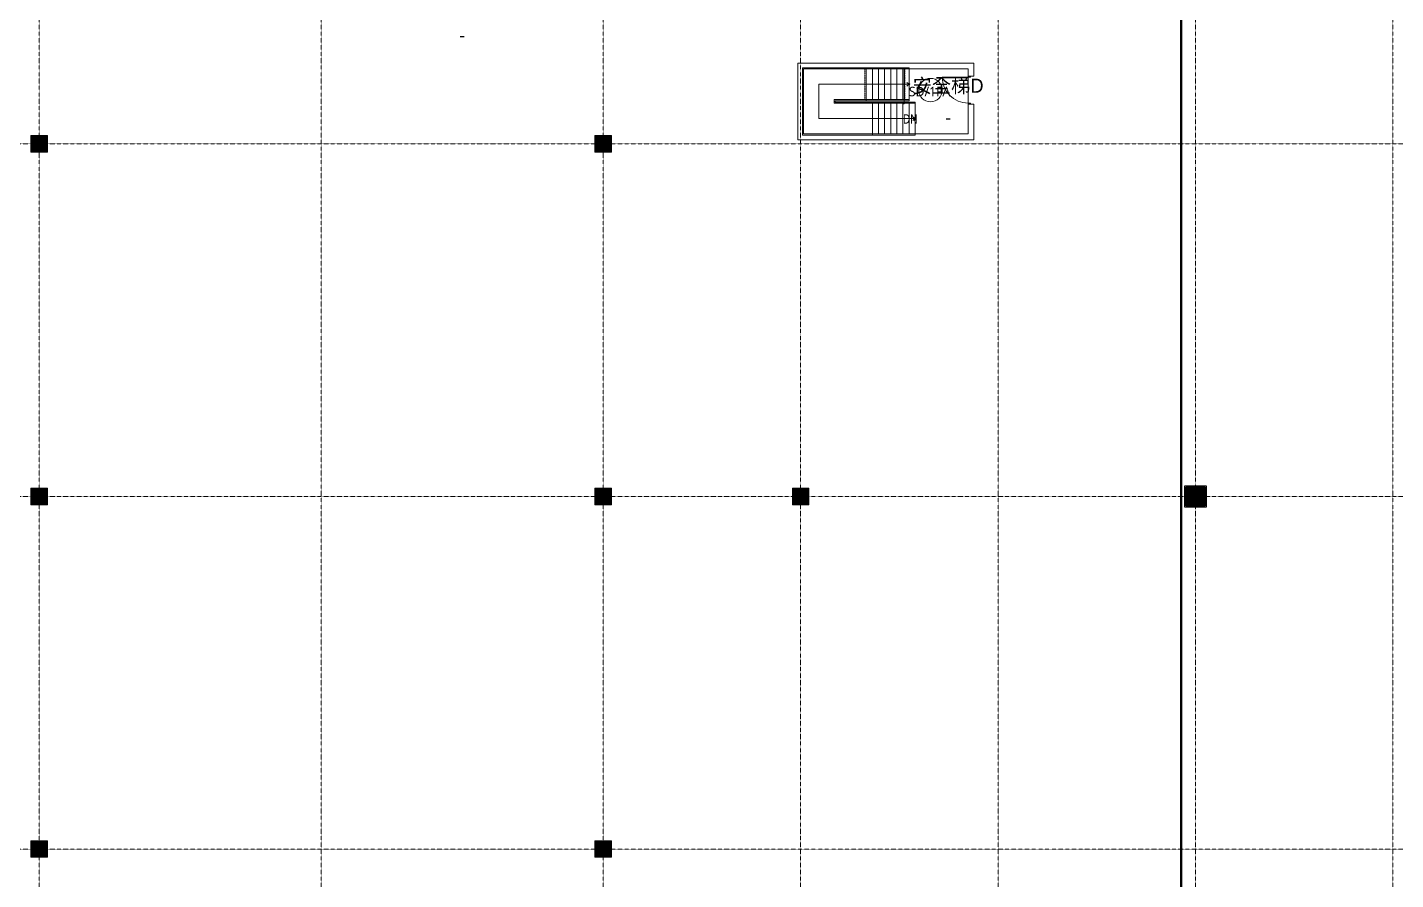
# Model space of a CAD drawing. Extents: x -32000 to 290600, y -29000 to 131250.
# Drawn here: x 126700 to 184915, y 13701 to 49955 of the extents above; entities that cross this region are included whole.
import ezdxf
from ezdxf.enums import TextEntityAlignment as Align

# ---------------------------------------------------------------- set-up
doc = ezdxf.new("R2010")
doc.units = 0
doc.header["$LTSCALE"] = 10
for name, pattern in [('H12PL3$0$JJP_三點線', [0.9, 0.3, -0.15, 0, -0.15, 0, -0.15, 0, -0.15]), ('H12PL3$0$JJP_虛線(退縮線、投影線、地下室範圍、非屬本工程、圖面分區)', [0.45, 0.3, -0.15]), ('XFM7P30ICA$0$H12PL3$0$JJP_三點線', [0.9, 0.3, -0.15, 0, -0.15, 0, -0.15, 0, -0.15]), ('XFM7P30ICA$0$H12PL3$0$JJP_虛線(退縮線、投影線、地下室範圍、非屬本工程、圖面分區)', [0.45, 0.3, -0.15])]:
    doc.linetypes.add(name, pattern=pattern)
for name, color, linetype in [('H12PL3$0$A-STRS', 252, 'Continuous'), ('H12PL3$0$A-TEXT', 252, 'Continuous'), ('H12PL3$0$A-WALL-IN', 252, 'Continuous'), ('H12PL3$0$A-ZONE', 252, 'Continuous'), ('H12PL3$0$Door', 252, 'Continuous'), ('H12PL3$0$S-COL', 252, 'Continuous'), ('H12PL3$0$S-GRID', 252, 'Continuous'), ('H12PL3$0$S-SLAB-SHOW', 252, 'Continuous'), ('XFDP30$0$A-W-P1S (50K)', 2, 'Continuous'), ('XFDP30$0$A-W-P2D (50K)', 2, 'Continuous'), ('XFM7P30ICA$0$H12PL3$0$A-STRS', 252, 'Continuous'), ('XFM7P30ICA$0$H12PL3$0$A-WALL-IN', 252, 'Continuous'), ('XFM7P30ICA$0$H12PL3$0$D label', 252, 'Continuous'), ('XFM7P30ICA$0$H12PL3$0$Door', 252, 'Continuous'), ('XFM7P30ICA$0$H12PL3$0$Hattch', 252, 'Continuous'), ('XFM7P30ICA$0$H12PL3$0$S-COL', 252, 'Continuous'), ('XFM7P30ICA$0$H12PL3$0$S-GRID', 252, 'Continuous'), ('XFM7P30ICA$0$XFDP30$0$A-W-P1S (50K)', 2, 'Continuous'), ('XFM7P30ICA$0$XFDP30$0$A-W-P2D (50K)', 2, 'Continuous')]:
    doc.layers.add(name, color=color, linetype=linetype)
doc.styles.add('H12PL3$0$Standard', font='', dxfattribs={"width": 0.8})
doc.styles.add('XFM7P30ICA$0$H12PL3$0$Standard', font='isocp.shx', dxfattribs={"bigfont": 'chineset.shx'})
doc.styles.get('H12PL3$0$Standard').set_extended_font_data('Microsoft JhengHei')

# ---------------------------------------------------------------- blocks, each defined once
blk = doc.blocks.new('XFDP30')
at = {"layer": 'XFDP30$0$A-W-P1S (50K)'}
for points in [[(175950, 30450), (176850, 30450), (176850, 29550), (175950, 29550)], [(176000, 30400), (176800, 30400), (176800, 29600), (176000, 29600)]]:
    blk.add_lwpolyline(points, close=True, dxfattribs=at)
at = {"layer": 'XFDP30$0$A-W-P2D (50K)'}
for p, q in [((175775, 3025, 0), (175775, 86190)), ((175825, 3025, 0), (175825, 86190))]:
    blk.add_line(p, q, dxfattribs=at)
blk = doc.blocks.new('H12PL3')
at = {"layer": 'H12PL3$0$A-STRS', "lineweight": 0}
for p, q in [((162395, 48235), (159675, 48235)), ((159675, 48235), (159675, 45375)), ((159725, 45425), (159725, 48185)), ((159725, 48185), (162395, 48185)), ((159725, 48185), (159725, 45425)), ((162331.84, 48185), (159725, 48185)), ((159725, 48185), (159725, 45425)), ((162395, 48185), (159725, 48185)), ((162395, 48185), (162331.84, 48185)), ((164215, 48235), (162395, 48235)), ((162395, 48235), (162395, 48185)), ((162395, 48185), (162395, 48235)), ((162395, 48185), (164215, 48185)), ((164215, 48185), (162395, 48185)), ((162395, 46885), (162395, 48185)), ((162395, 46885), (162395, 48185)), ((162395, 46885), (162395, 48185)), ((162655, 48185), (162395, 48185)), ((162395, 48185), (162395, 46885)), ((162395, 46885), (162395, 48185)), ((162655, 46885), (162655, 48185)), ((162915, 48185), (162655, 48185)), ((162655, 48185), (162655, 46885)), ((162655, 46885), (162655, 48185)), ((162915, 46885), (162915, 48185)), ((163175, 48185), (162915, 48185)), ((162915, 48185), (162915, 46885)), ((162915, 46885), (162915, 48185)), ((163175, 46885), (163175, 48185)), ((163435, 48185), (163175, 48185)), ((163175, 48185), (163175, 46885)), ((163175, 46885), (163175, 48185)), ((163435, 46885), (163435, 48185)), ((163695, 48185), (163435, 48185)), ((163435, 48185), (163435, 46885)), ((163435, 46885), (163435, 48185)), ((163695, 46885), (163695, 48185)), ((163955, 48185), (163695, 48185)), ((163695, 48185), (163695, 46885)), ((163695, 46885), (163695, 48185)), ((163955, 46885), (163955, 48185)), ((164215, 48185), (163955, 48185)), ((163955, 48185), (163955, 46885)), ((163955, 46885), (163955, 48185)), ((164215, 48185), (164215, 48235)), ((164215, 46885), (164215, 48185)), ((164215, 46885), (164215, 48185)), ((162395, 47535), (160375, 47535)), ((160375, 47535), (160375, 46075)), ((163955, 47535), (162395, 47535)), ((164215, 47535), (163955, 47535)), ((164215, 47535), (164115, 47610)), ((164115, 47460), (164215, 47535)), ((162395, 46885), (161025, 46885)), ((161025, 46885), (161025, 46725)), ((161025, 46725), (161025, 46885)), ((161025, 46885), (162331.84, 46885)), ((161025, 46725), (161025, 46885)), ((161025, 46885), (162395, 46885)), ((161025, 46725), (162655, 46725)), ((162655, 46725), (161025, 46725)), ((162655, 46725), (161025, 46725)), ((161075, 46775), (161075, 46835)), ((161075, 46835), (162395, 46835)), ((162655, 46775), (161075, 46775)), ((162331.84, 46885), (162395, 46885)), ((164215, 46885), (162395, 46885)), ((162395, 46885), (162395, 46835)), ((162395, 46835), (162395, 46885)), ((162395, 46885), (164215, 46885)), ((162395, 46885), (162655, 46885)), ((162395, 46835), (164215, 46835)), ((162655, 46885), (162915, 46885)), ((162655, 46725), (162655, 46775)), ((164475, 46775), (162655, 46775)), ((162655, 46775), (162655, 46725)), ((162655, 46725), (164475, 46725)), ((164475, 46725), (162655, 46725)), ((162655, 46725), (162655, 45425)), ((162655, 46725), (162655, 45425)), ((162655, 45425), (162655, 46725)), ((162915, 46725), (162655, 46725)), ((162655, 46725), (162655, 45425)), ((162915, 46885), (163175, 46885)), ((162915, 46725), (162915, 45425)), ((162915, 45425), (162915, 46725)), ((162915, 46725), (162915, 45425)), ((163175, 46725), (162915, 46725)), ((163175, 46885), (163435, 46885)), ((163175, 46725), (163175, 45425)), ((163175, 45425), (163175, 46725)), ((163175, 46725), (163175, 45425)), ((163435, 46725), (163175, 46725)), ((163435, 46885), (163695, 46885)), ((163435, 46725), (163435, 45425)), ((163435, 45425), (163435, 46725)), ((163435, 46725), (163435, 45425)), ((163695, 46725), (163435, 46725)), ((163695, 46885), (163955, 46885)), ((163695, 46725), (163695, 45425)), ((163695, 45425), (163695, 46725)), ((163695, 46725), (163695, 45425)), ((163955, 46725), (163695, 46725)), ((163955, 46885), (164215, 46885)), ((163955, 46725), (163955, 45425)), ((163955, 45425), (163955, 46725)), ((163955, 46725), (163955, 45425)), ((164215, 46725), (163955, 46725)), ((164215, 46835), (164215, 46885)), ((164215, 46725), (164215, 45425)), ((164215, 45425), (164215, 46725)), ((164215, 46725), (164215, 45425)), ((164475, 46725), (164215, 46725)), ((164475, 46725), (164475, 46775)), ((164475, 45425), (164475, 46725)), ((164475, 45425), (164475, 46725)), ((160375, 46075), (162655, 46075)), ((162655, 46075), (164215, 46075)), ((164215, 46075), (164475, 46075)), ((162655, 45425), (159725, 45425)), ((159725, 45425), (162655, 45425)), ((159725, 45425), (162655, 45425)), ((162655, 45375), (162655, 45425)), ((164475, 45425), (162655, 45425)), ((162655, 45425), (162655, 45375)), ((162655, 45425), (164475, 45425)), ((162655, 45425), (162915, 45425)), ((162915, 45425), (163175, 45425)), ((163175, 45425), (163435, 45425)), ((163435, 45425), (163695, 45425)), ((163695, 45425), (163955, 45425)), ((163955, 45425), (164215, 45425)), ((164215, 45425), (164475, 45425)), ((164475, 45375), (164475, 45425)), ((159675, 45375), (162655, 45375)), ((162655, 45375), (164475, 45375))]:
    blk.add_line(p, q, dxfattribs=at)
at = {"layer": 'H12PL3$0$A-STRS', "linetype": 'H12PL3$0$JJP_虛線(退縮線、投影線、地下室範圍、非屬本工程、圖面分區)', "lineweight": 0}
for p, q in [((162331.84, 48185), (162331.84, 46885)), ((164033.66, 48185), (164033.66, 46885)), ((162655, 46725), (162655, 45425))]:
    blk.add_line(p, q, dxfattribs=at)
at = {"layer": 'H12PL3$0$A-STRS', "lineweight": 0, "flags": 128}
blk.add_lwpolyline([(164475, 46100, 1), (164475, 46050, 1)], format="xyb", close=True, dxfattribs=at)
at = {"layer": 'H12PL3$0$A-WALL-IN', "lineweight": 0}
for p, q in [((166725, 47885), (166975, 47885)), ((166725, 46685), (166975, 46685))]:
    blk.add_line(p, q, dxfattribs=at)
at = {"layer": 'H12PL3$0$A-WALL-IN', "lineweight": 0, "flags": 128}
for points in [[(159475, 48435), (159475, 48185)], [(166725, 48435), (159475, 48435)], [(166975, 48435), (166725, 48435)], [(166975, 47885), (166975, 48435)], [(159475, 48185), (159475, 45425)], [(159725, 45425), (159725, 48185)], [(159725, 48185), (166725, 48185)], [(166725, 48185), (166725, 47885)], [(166725, 46685), (166725, 45425)], [(166975, 45425), (166975, 46685)], [(159475, 45175), (159475, 45425)], [(166725, 45425), (159725, 45425)], [(166975, 45175), (166975, 45425)], [(159475, 45175), (166975, 45175)]]:
    blk.add_lwpolyline(points, dxfattribs=at)
at = {"layer": 'H12PL3$0$Door', "lineweight": 0}
for p, q in [((166725, 47835), (165625, 47835)), ((165625, 47835), (165625, 47805)), ((165625, 47805), (166725, 47805)), ((166725, 47835), (166725, 47885)), ((166725, 47885), (166825, 47885)), ((166725, 47805), (166725, 47835)), ((166825, 47835), (166725, 47835)), ((166825, 47885), (166825, 47835)), ((166725, 46685), (166725, 46735)), ((166725, 46735), (166825, 46735)), ((166825, 46685), (166725, 46685)), ((166825, 46735), (166825, 46685))]:
    blk.add_line(p, q, dxfattribs=at)
blk.add_arc((166725, 47835), 1100, 180, 270, dxfattribs=at)
at = {"layer": 'H12PL3$0$S-COL', "lineweight": 0, "flags": 128}
for points in [[(126850, 44650), (127550, 44650), (127550, 45350), (126850, 45350)], [(150850, 44650), (151550, 44650), (151550, 45350), (150850, 45350)], [(126850, 29650), (127550, 29650), (127550, 30350), (126850, 30350)], [(150850, 29650), (151550, 29650), (151550, 30350), (150850, 30350)], [(159250, 29650), (159950, 29650), (159950, 30350), (159250, 30350)], [(176050, 29650), (176750, 29650), (176750, 30350), (176050, 30350)], [(126850, 14650), (127550, 14650), (127550, 15350), (126850, 15350)], [(150850, 14650), (151550, 14650), (151550, 15350), (150850, 15350)]]:
    blk.add_lwpolyline(points, close=True, dxfattribs=at)
at = {"layer": 'H12PL3$0$S-GRID', "linetype": 'H12PL3$0$JJP_三點線', "lineweight": 0}
for p, q in [((127200, 128250), (127200, -28000)), ((139200, 128250), (139200, -28000)), ((151200, 128250), (151200, -28000)), ((159600, 128250), (159600, -28000)), ((168000, 128250), (168000, -28000)), ((176400, 128250), (176400, -28000)), ((184800, 128250), (184800, -28000)), ((-29000, 45000), (289600, 45000)), ((-29000, 30000), (289600, 30000)), ((-29000, 15000), (289600, 15000))]:
    blk.add_line(p, q, dxfattribs=at)
at = {"layer": 'H12PL3$0$S-SLAB-SHOW', "lineweight": 0, "flags": 128}
blk.add_lwpolyline([(164005, 46705), (163955, 46705), (163955, 45425), (166725, 45425), (166725, 48185), (164005, 48185)], close=True, dxfattribs=at)
blk.add_blockref('XFDP30', (0, 0))
at = {"layer": 'H12PL3$0$A-TEXT', "linetype": 'Continuous', "lineweight": 0, "insert": (163955, 46058.78), "char_height": 400, "attachment_point": 4, "style": 'H12PL3$0$Standard'}
blk.add_mtext('\\A1;DN', dxfattribs=at)
at = {"layer": 'H12PL3$0$A-ZONE', "style": 'H12PL3$0$Standard'}
for s, p in [('-', (145200, 49935.02)), ('安全梯D', (165878.7, 47771.14)), ('-', (165878.7, 46429.25))]:
    blk.add_text(s, height=600, dxfattribs=at).set_placement(p, align=Align.TOP_CENTER)
blk = doc.blocks.new('XFM7P30ICA$0$XFDP30')
at = {"layer": 'XFM7P30ICA$0$XFDP30$0$A-W-P1S (50K)'}
for points in [[(175950, 30450), (176850, 30450), (176850, 29550), (175950, 29550)], [(176000, 30400), (176800, 30400), (176800, 29600), (176000, 29600)]]:
    blk.add_lwpolyline(points, close=True, dxfattribs=at)
at = {"layer": 'XFM7P30ICA$0$XFDP30$0$A-W-P2D (50K)'}
for p, q in [((175775, 3025, 0), (175775, 86190)), ((175825, 3025, 0), (175825, 86190))]:
    blk.add_line(p, q, dxfattribs=at)
blk = doc.blocks.new('XFM7P30ICA$0$H12PL3')
at = {"layer": 'XFM7P30ICA$0$H12PL3$0$Hattch', "linetype": 'Continuous', "lineweight": 0}
for points in [[(126850, 44650), (127550, 44650), (127550, 45350), (126850, 45350)], [(150850, 44650), (151550, 44650), (151550, 45350), (150850, 45350)], [(126850, 29650), (127550, 29650), (127550, 30350), (126850, 30350)], [(150850, 29650), (151550, 29650), (151550, 30350), (150850, 30350)], [(159250, 29650), (159950, 29650), (159950, 30350), (159250, 30350)], [(176050, 29650), (176750, 29650), (176750, 30350), (176050, 30350)], [(126850, 14650), (127550, 14650), (127550, 15350), (126850, 15350)], [(150850, 14650), (151550, 14650), (151550, 15350), (150850, 15350)]]:
    blk.add_hatch(color=256, dxfattribs=at).paths.add_polyline_path(points)
at = {"layer": 'XFM7P30ICA$0$H12PL3$0$A-STRS', "lineweight": 0}
for p, q in [((162395, 48235), (159675, 48235)), ((159675, 48235), (159675, 45375)), ((159725, 45425), (159725, 48185)), ((159725, 48185), (162395, 48185)), ((159725, 48185), (159725, 45425)), ((162331.84, 48185), (159725, 48185)), ((159725, 48185), (159725, 45425)), ((162395, 48185), (159725, 48185)), ((162395, 48185), (162331.84, 48185)), ((164215, 48235), (162395, 48235)), ((162395, 48235), (162395, 48185)), ((162395, 48185), (162395, 48235)), ((162395, 48185), (164215, 48185)), ((164215, 48185), (162395, 48185)), ((162395, 46885), (162395, 48185)), ((162395, 46885), (162395, 48185)), ((162395, 46885), (162395, 48185)), ((162655, 48185), (162395, 48185)), ((162395, 48185), (162395, 46885)), ((162395, 46885), (162395, 48185)), ((162655, 46885), (162655, 48185)), ((162915, 48185), (162655, 48185)), ((162655, 48185), (162655, 46885)), ((162655, 46885), (162655, 48185)), ((162915, 46885), (162915, 48185)), ((163175, 48185), (162915, 48185)), ((162915, 48185), (162915, 46885)), ((162915, 46885), (162915, 48185)), ((163175, 46885), (163175, 48185)), ((163435, 48185), (163175, 48185)), ((163175, 48185), (163175, 46885)), ((163175, 46885), (163175, 48185)), ((163435, 46885), (163435, 48185)), ((163695, 48185), (163435, 48185)), ((163435, 48185), (163435, 46885)), ((163435, 46885), (163435, 48185)), ((163695, 46885), (163695, 48185)), ((163955, 48185), (163695, 48185)), ((163695, 48185), (163695, 46885)), ((163695, 46885), (163695, 48185)), ((163955, 46885), (163955, 48185)), ((164215, 48185), (163955, 48185)), ((163955, 48185), (163955, 46885)), ((163955, 46885), (163955, 48185)), ((164215, 48185), (164215, 48235)), ((164215, 46885), (164215, 48185)), ((164215, 46885), (164215, 48185)), ((162395, 47535), (160375, 47535)), ((160375, 47535), (160375, 46075)), ((163955, 47535), (162395, 47535)), ((164215, 47535), (163955, 47535)), ((162395, 46885), (161025, 46885)), ((161025, 46885), (161025, 46725)), ((161025, 46725), (161025, 46885)), ((161025, 46885), (162331.84, 46885)), ((161025, 46725), (161025, 46885)), ((161025, 46885), (162395, 46885)), ((161025, 46725), (162655, 46725)), ((162655, 46725), (161025, 46725)), ((162655, 46725), (161025, 46725)), ((161075, 46775), (161075, 46835)), ((161075, 46835), (162395, 46835)), ((162655, 46775), (161075, 46775)), ((162331.84, 46885), (162395, 46885)), ((164215, 46885), (162395, 46885)), ((162395, 46885), (162395, 46835)), ((162395, 46835), (162395, 46885)), ((162395, 46885), (164215, 46885)), ((162395, 46885), (162655, 46885)), ((162395, 46835), (164215, 46835)), ((162655, 46885), (162915, 46885)), ((162655, 46725), (162655, 46775)), ((164475, 46775), (162655, 46775)), ((162655, 46775), (162655, 46725)), ((162655, 46725), (164475, 46725)), ((164475, 46725), (162655, 46725)), ((162655, 46725), (162655, 45425)), ((162655, 46725), (162655, 45425)), ((162655, 45425), (162655, 46725)), ((162915, 46725), (162655, 46725)), ((162655, 46725), (162655, 45425)), ((162915, 46885), (163175, 46885)), ((162915, 46725), (162915, 45425)), ((162915, 45425), (162915, 46725)), ((162915, 46725), (162915, 45425)), ((163175, 46725), (162915, 46725)), ((163175, 46885), (163435, 46885)), ((163175, 46725), (163175, 45425)), ((163175, 45425), (163175, 46725)), ((163175, 46725), (163175, 45425)), ((163435, 46725), (163175, 46725)), ((163435, 46885), (163695, 46885)), ((163435, 46725), (163435, 45425)), ((163435, 45425), (163435, 46725)), ((163435, 46725), (163435, 45425)), ((163695, 46725), (163435, 46725)), ((163695, 46885), (163955, 46885)), ((163695, 46725), (163695, 45425)), ((163695, 45425), (163695, 46725)), ((163695, 46725), (163695, 45425)), ((163955, 46725), (163695, 46725)), ((163955, 46885), (164215, 46885)), ((163955, 46725), (163955, 45425)), ((163955, 45425), (163955, 46725)), ((163955, 46725), (163955, 45425)), ((164215, 46725), (163955, 46725)), ((164215, 46835), (164215, 46885)), ((164215, 46725), (164215, 45425)), ((164215, 45425), (164215, 46725)), ((164215, 46725), (164215, 45425)), ((164475, 46725), (164215, 46725)), ((164475, 46725), (164475, 46775)), ((164475, 45425), (164475, 46725)), ((164475, 45425), (164475, 46725)), ((160375, 46075), (162655, 46075)), ((162655, 46075), (164215, 46075)), ((164215, 46075), (164475, 46075)), ((164475, 46075), (164375, 46150)), ((164375, 46000), (164475, 46075)), ((162655, 45425), (159725, 45425)), ((159725, 45425), (162655, 45425)), ((159725, 45425), (162655, 45425)), ((162655, 45375), (162655, 45425)), ((164475, 45425), (162655, 45425)), ((162655, 45425), (162655, 45375)), ((162655, 45425), (164475, 45425)), ((162655, 45425), (162915, 45425)), ((162915, 45425), (163175, 45425)), ((163175, 45425), (163435, 45425)), ((163435, 45425), (163695, 45425)), ((163695, 45425), (163955, 45425)), ((163955, 45425), (164215, 45425)), ((164215, 45425), (164475, 45425)), ((164475, 45375), (164475, 45425)), ((159675, 45375), (162655, 45375)), ((162655, 45375), (164475, 45375))]:
    blk.add_line(p, q, dxfattribs=at)
at = {"layer": 'XFM7P30ICA$0$H12PL3$0$A-STRS', "linetype": 'XFM7P30ICA$0$H12PL3$0$JJP_虛線(退縮線、投影線、地下室範圍、非屬本工程、圖面分區)', "lineweight": 0}
for p, q in [((162331.84, 48185), (162331.84, 46885)), ((164033.66, 48185), (164033.66, 46885)), ((162655, 46725), (162655, 45425))]:
    blk.add_line(p, q, dxfattribs=at)
at = {"layer": 'XFM7P30ICA$0$H12PL3$0$A-STRS', "lineweight": 0, "flags": 128}
blk.add_lwpolyline([(164215, 47560, 1), (164215, 47510, 1)], format="xyb", close=True, dxfattribs=at)
at = {"layer": 'XFM7P30ICA$0$H12PL3$0$A-WALL-IN', "lineweight": 0}
for p, q in [((166725, 47885), (166975, 47885)), ((166725, 46685), (166975, 46685))]:
    blk.add_line(p, q, dxfattribs=at)
at = {"layer": 'XFM7P30ICA$0$H12PL3$0$A-WALL-IN', "lineweight": 0, "flags": 128}
for points in [[(159475, 48435), (159475, 48185)], [(166725, 48435), (159475, 48435)], [(166975, 48435), (166725, 48435)], [(166975, 47885), (166975, 48435)], [(159475, 48185), (159475, 45425)], [(159725, 45425), (159725, 48185)], [(159725, 48185), (166725, 48185)], [(166725, 48185), (166725, 47885)], [(166725, 46685), (166725, 45425)], [(166975, 45425), (166975, 46685)], [(159475, 45175), (159475, 45425)], [(166725, 45425), (159725, 45425)], [(166975, 45175), (166975, 45425)], [(159475, 45175), (166975, 45175)]]:
    blk.add_lwpolyline(points, dxfattribs=at)
at = {"layer": 'XFM7P30ICA$0$H12PL3$0$D label', "lineweight": 0, "flags": 128}
blk.add_lwpolyline([(165125, 47785, 1), (165125, 46785, 1)], format="xyb", close=True, dxfattribs=at)
at = {"layer": 'XFM7P30ICA$0$H12PL3$0$Door', "lineweight": 0}
for p, q in [((166725, 47835), (165625, 47835)), ((165625, 47835), (165625, 47805)), ((165625, 47805), (166725, 47805)), ((166725, 47835), (166725, 47885)), ((166725, 47885), (166825, 47885)), ((166725, 47805), (166725, 47835)), ((166825, 47835), (166725, 47835)), ((166825, 47885), (166825, 47835)), ((166725, 46685), (166725, 46735)), ((166725, 46735), (166825, 46735)), ((166825, 46685), (166725, 46685)), ((166825, 46735), (166825, 46685))]:
    blk.add_line(p, q, dxfattribs=at)
blk.add_arc((166725, 47835), 1100, 180, 270, dxfattribs=at)
at = {"layer": 'XFM7P30ICA$0$H12PL3$0$S-COL', "lineweight": 0, "flags": 128}
for points in [[(126850, 44650), (127550, 44650), (127550, 45350), (126850, 45350)], [(150850, 44650), (151550, 44650), (151550, 45350), (150850, 45350)], [(126850, 29650), (127550, 29650), (127550, 30350), (126850, 30350)], [(150850, 29650), (151550, 29650), (151550, 30350), (150850, 30350)], [(159250, 29650), (159950, 29650), (159950, 30350), (159250, 30350)], [(176050, 29650), (176750, 29650), (176750, 30350), (176050, 30350)], [(126850, 14650), (127550, 14650), (127550, 15350), (126850, 15350)], [(150850, 14650), (151550, 14650), (151550, 15350), (150850, 15350)]]:
    blk.add_lwpolyline(points, close=True, dxfattribs=at)
at = {"layer": 'XFM7P30ICA$0$H12PL3$0$S-GRID', "linetype": 'XFM7P30ICA$0$H12PL3$0$JJP_三點線', "lineweight": 0}
for p, q in [((127200, 128250), (127200, -28000)), ((139200, 128250), (139200, -28000)), ((151200, 128250), (151200, -28000)), ((159600, 128250), (159600, -28000)), ((168000, 128250), (168000, -28000)), ((176400, 128250), (176400, -28000)), ((184800, 128250), (184800, -28000)), ((-29000, 45000), (289600, 45000)), ((-29000, 30000), (289600, 30000)), ((-29000, 15000), (289600, 15000))]:
    blk.add_line(p, q, dxfattribs=at)
blk.add_blockref('XFM7P30ICA$0$XFDP30', (0, 0))
at = {"layer": 'XFM7P30ICA$0$H12PL3$0$D label', "lineweight": 0, "insert": (164204.78, 47019.88), "char_height": 400, "attachment_point": 7, "style": 'XFM7P30ICA$0$H12PL3$0$Standard'}
blk.add_mtext('\\A1;\\pt0;{\\fMicrosoft JhengHei|b0|i0|c136|p34;SD/1FA}', dxfattribs=at)
blk = doc.blocks.new('XFM7P30ICA')
for name in ['XFM7P30ICA$0$H12PL3', 'XFM7P30ICA$0$XFDP30']:
    blk.add_blockref(name, (0, 0))

msp = doc.modelspace()

# ---------------------------------------------------------------- block references
for name in ['H12PL3', 'XFM7P30ICA']:
    msp.add_blockref(name, (0, 0))

doc.saveas('drawing.dxf')
